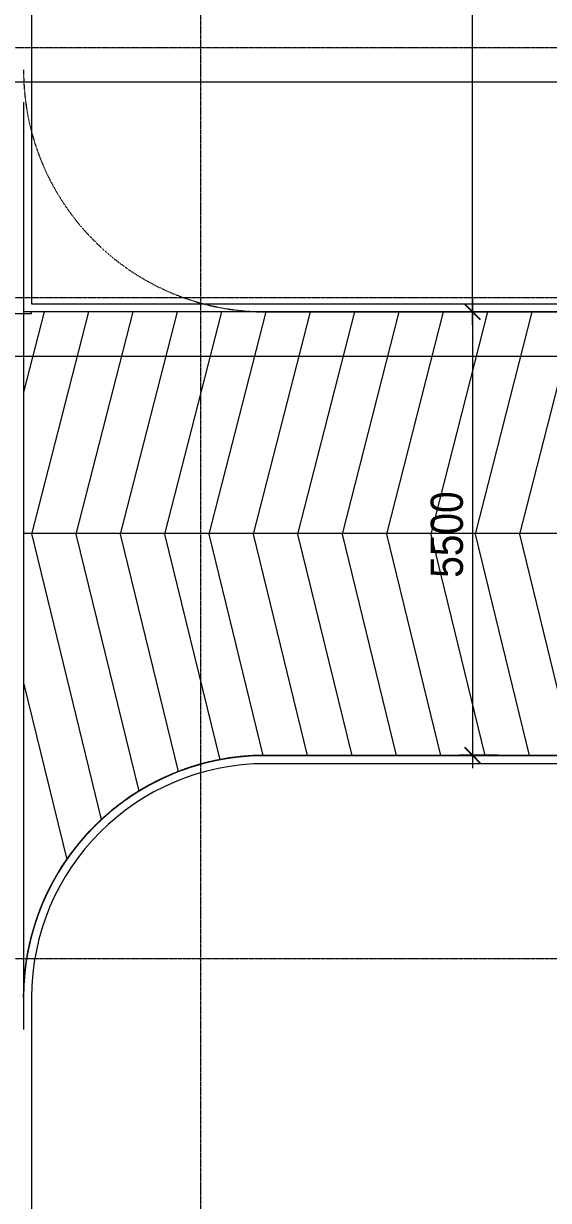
# Model space of a CAD drawing. Header units: millimetres. Extents: x 962 to 241049, y -15958 to 84407.
# Drawn here: x 160932 to 167442, y 58742 to 73337 of the extents above; entities that cross this region are included whole.
import ezdxf

# ---------------------------------------------------------------- set-up
doc = ezdxf.new("R2010")
doc.units = ezdxf.units.MM
for name, pattern in [('Dash 1_8_', [6.35, 3.175, -3.175]), ('Dash Dot 3_16_', [7.9375, 4.7625, -1.5875, 0, -1.5875]), ('Grid Line', [22.225, 12.7, -3.175, 3.175, -3.175])]:
    doc.linetypes.add(name, pattern=pattern)
for name, color, linetype, lineweight in [('A-ANNO-DIMS', 211, 'Continuous', 9), ('A-ANNO-DIMS-160', 211, 'Continuous', 9), ('A-AREA', 32, 'Dash 1_8_', 9), ('A-DETL-THIN-1', 151, 'Continuous', 9), ('A-FLOR', 192, 'Continuous', 9), ('A-WALL', 113, 'Continuous', 9), ('G-ANNO-SYMB-1', 111, 'Dash Dot 3_16_', 18), ('S-GRID-1', 1, 'Grid Line', 9)]:
    doc.layers.add(name, color=color, linetype=linetype, lineweight=lineweight)
doc.styles.add('UTM Avo', font='UTM Avo.ttf', dxfattribs={"width": 0.9, "height": 400})
doc.dimstyles.new('1_Dim_chi_tiet_2_5', dxfattribs={"dimscale": 304.8, "dimtxt": 399.720379, "dimasz": 0.629921, "dimexe": 0.524934, "dimexo": 0.0625, "dimgap": 0.052493, "dimtad": 1, "dimdec": 0, "dimrnd": 5, "dimzin": 0, "dimdsep": 46, "dimtxsty": 'UTM Avo', "dimblk1": 'OBLIQUE', "dimblk2": 'OBLIQUE', "dimsah": 1, "dimcen": 0.09, "dimdle": 0.524934, "dimazin": 0, "dimtfac": 1, "dimtdec": 4, "dimtix": 1, "dimtmove": 0, "dimatfit": 3, "dimfxl": 1.049869, "dimfxlon": 1, "dimtvp": 1, "dimtolj": 1, "dimtzin": 0, "dimarcsym": 2})

# ---------------------------------------------------------------- blocks, each defined once
blk = doc.blocks.new('DIMBLOCK167-TKCS_MB TẦNG 1')
at = {"layer": 'A-ANNO-DIMS-160'}
for p, q in [((166500, 69922), (166500, 64102)), ((166820, 69762), (166340, 69762)), ((166500, 69762), (166820, 69762)), ((166820, 64262), (166340, 64262)), ((166500, 64262), (166820, 64262))]:
    blk.add_line(p, q, dxfattribs=at)
at = {"layer": 'A-ANNO-DIMS-160', "lineweight": 25}
for p, q in [((166500, 69762), (166404, 69858)), ((166500, 69762), (166596, 69666)), ((166500, 64262), (166404, 64358)), ((166500, 64262), (166596, 64166))]:
    blk.add_line(p, q, dxfattribs=at)
at = {"layer": 'A-ANNO-DIMS-160', "color": 0, "insert": (165981, 66464), "char_height": 400, "width": 1314.64, "attachment_point": 1, "rotation": 90, "line_spacing_factor": 1.110334, "style": 'UTM Avo'}
blk.add_mtext('5500', dxfattribs=at)
blk = doc.blocks.new('_Oblique')
at = {"color": 0, "linetype": 'ByBlock', "lineweight": -2}
blk.add_line((-0.5, -0.5), (0.5, 0.5), dxfattribs=at)
blk = doc.blocks.new('DIMBLOCK168-TKCS_MB TẦNG 1')
at = {"layer": 'A-ANNO-DIMS-160'}
for p, q in [((166500, 69602), (166500, 78397)), ((166180, 78237), (166660, 78237)), ((166500, 78237), (166180, 78237)), ((166180, 69762), (166660, 69762)), ((166500, 69762), (166180, 69762))]:
    blk.add_line(p, q, dxfattribs=at)
at = {"layer": 'A-ANNO-DIMS-160', "lineweight": 25}
for p, q in [((166500, 78237), (166404, 78333)), ((166500, 78237), (166596, 78141)), ((166500, 69762), (166404, 69858)), ((166500, 69762), (166596, 69666))]:
    blk.add_line(p, q, dxfattribs=at)
at = {"layer": 'A-ANNO-DIMS-160', "color": 0, "insert": (165981, 73452), "char_height": 400, "width": 1314.64, "attachment_point": 1, "rotation": 90, "line_spacing_factor": 1.110334, "style": 'UTM Avo'}
blk.add_mtext('8475', dxfattribs=at)

msp = doc.modelspace()

# ---------------------------------------------------------------- linework, layer by layer
at = {"layer": 'A-AREA'}
for p, q in [((163931.6, 69761.9), (169131.4, 69761.9)), ((169436.5, 64261.9), (163931.6, 64261.9))]:
    msp.add_line(p, q, dxfattribs=at)
for centre, start, end in [((163931.6, 72761.9), 180, 270), ((163931.6, 61261.9), 90, 180)]:
    msp.add_arc(centre, 3000, start, end, dxfattribs=at)
at = {"layer": 'A-DETL-THIN-1'}
for p, q in [((160931.6, 72361.9), (160931.6, 60861.9)), ((161186.8, 69761.9), (160931.6, 68763.7)), ((161736.8, 69761.9), (161031.5, 67003)), ((162286.8, 69761.9), (161581.5, 67003)), ((162836.8, 69761.9), (162131.5, 67003)), ((163386.8, 69761.9), (162681.5, 67003)), ((163936.8, 69761.9), (163231.5, 67003)), ((164486.8, 69761.9), (163781.5, 67003)), ((163931.6, 69761.9), (170631.5, 69761.9)), ((165036.8, 69761.9), (164331.5, 67003)), ((165586.8, 69761.9), (164881.5, 67003)), ((166136.8, 69761.9), (165431.5, 67003)), ((166686.8, 69761.9), (165981.5, 67003)), ((167236.8, 69761.9), (166531.5, 67003)), ((167786.8, 69761.9), (167081.5, 67003)), ((170631.5, 67011.9), (160931.6, 67011.9)), ((161029.3, 67011.9), (161896, 63465.7)), ((161581.5, 67003), (162360.1, 63817.4)), ((162131.5, 67003), (162850.7, 64060.4)), ((162681.5, 67003), (163364.6, 64207.9)), ((163231.5, 67003), (163901.5, 64261.8)), ((163781.5, 67003), (164451.4, 64261.9)), ((164331.5, 67003), (165001.4, 64261.9)), ((164881.5, 67003), (165551.4, 64261.9)), ((165431.5, 67003), (166101.4, 64261.9)), ((165981.5, 67003), (166651.4, 64261.9)), ((166531.5, 67003), (167201.4, 64261.9)), ((167081.5, 67003), (167751.4, 64261.9)), ((160931.6, 65161.4), (161466.7, 62972)), ((170631.5, 64261.9), (163931.6, 64261.9))]:
    msp.add_line(p, q, dxfattribs=at)
msp.add_arc((163931.6, 61261.9), 3000, 90, 180, dxfattribs=at)
at = {"layer": 'A-FLOR'}
for p, q in [((148421.6, 69741.9), (161031.6, 69741.9)), ((160931.6, 69741.9), (160931.6, 61387.5)), ((161031.6, 69741.9), (161031.6, 69761.9)), ((163931.6, 64261.9), (170631.5, 64261.9))]:
    msp.add_line(p, q, dxfattribs=at)
at = {"layer": 'A-FLOR', "flags": 128}
msp.add_lwpolyline([(160931.6, 61261.9), (160937.5, 61450.3), (160955.2, 61637.9), (160984.7, 61824.1), (161025.8, 62008), (161078.4, 62189), (161142.3, 62366.3), (161217.1, 62539.3), (161302.7, 62707.2), (161398.6, 62869.4), (161504.5, 63025.3), (161620.1, 63174.2), (161744.7, 63315.6), (161877.9, 63448.8), (162019.3, 63573.5), (162168.2, 63689), (162324.1, 63794.9), (162486.3, 63890.9), (162654.3, 63976.4), (162827.2, 64051.3), (163004.5, 64115.1), (163185.5, 64167.7), (163369.4, 64208.8), (163555.6, 64238.3), (163743.2, 64256), (163931.6, 64261.9)], dxfattribs=at)
at = {"layer": 'A-WALL'}
for p, q in [((161031.6, 76818.2), (161031.6, 69861.9)), ((161031.6, 69861.9), (169131.4, 69861.9)), ((169131.4, 69761.9), (160931.6, 69761.9)), ((163931.6, 64258.6), (169431.6, 64258.6)), ((169431.6, 64158.6), (163931.6, 64158.6)), ((161031.6, 61258.6), (161031.6, 56286.3))]:
    msp.add_line(p, q, dxfattribs=at)
for radius in [3000, 2900]:
    msp.add_arc((163931.6, 61258.6), radius, 90, 180, dxfattribs=at)
at = {"layer": 'G-ANNO-SYMB-1'}
for p, q in [((90628.5, 72614.1), (198105.9, 72614.1)), ((90628.5, 69211.5), (198105.9, 69211.5))]:
    msp.add_line(p, q, dxfattribs=at)
at = {"layer": 'S-GRID-1'}
for p, q in [((163131.6, 15532), (163131.6, 78459.2)), ((192368.8, 73036.9), (96265.8, 73036.9)), ((192368.8, 69936.9), (96265.8, 69936.9)), ((192368.8, 61736.9), (96265.8, 61736.9))]:
    msp.add_line(p, q, dxfattribs=at)

# ---------------------------------------------------------------- dimensions: what is measured, and where the dimension line sits
at = {"layer": 'A-ANNO-DIMS'}
for base, p1, p2, override, picture, middle in [((166500.1, 78236.9), (166180.1, 69761.9), (166180.1, 78236.9), {"dimpost": '<>', "dimfxl": 8475}, 'DIMBLOCK168-TKCS_MB TẦNG 1', (166277.1, 73999.4)), ((166500.1, 64261.9), (166820.1, 69761.9), (166820.1, 64261.9), {"dimpost": '<>', "dimfxl": 5500}, 'DIMBLOCK167-TKCS_MB TẦNG 1', (166277.1, 67011.9))]:
    dim = msp.add_linear_dim(base=base, p1=p1, p2=p2, angle=90, dimstyle='1_Dim_chi_tiet_2_5', override=override, dxfattribs=at)
    dim.commit()
    dim.dimension.update_dxf_attribs({"geometry": picture, "text_midpoint": middle})

doc.saveas('drawing.dxf')
